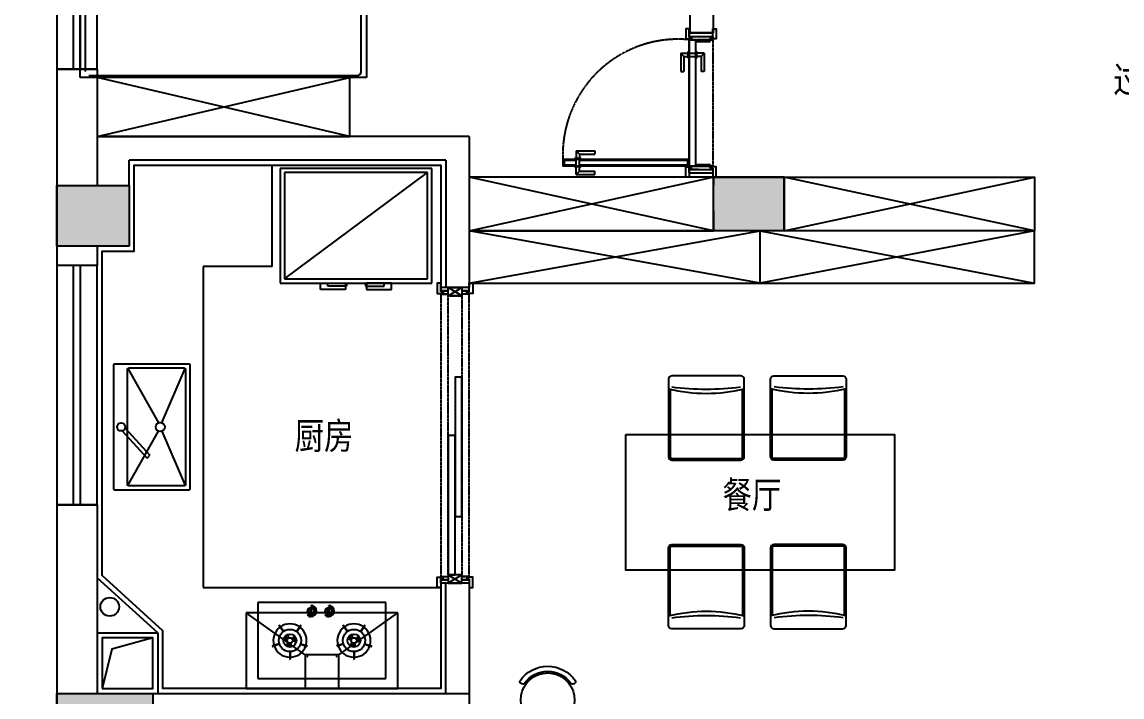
# Model space of a CAD drawing. Header units: millimetres. Extents: x 148889 to 229003, y -70503 to 111106.
# Drawn here: x 202655 to 209186, y -46589 to -42584 of the extents above; entities that cross this region are included whole.
import ezdxf
from ezdxf.lldxf.tags import DXFTag

# ---------------------------------------------------------------- set-up
doc = ezdxf.new("R2010")
doc.units = ezdxf.units.MM
doc.header["$PDMODE"] = 3
doc.linetypes.add('DASHED2', pattern=[0.375, 0.25, -0.125])
doc.linetypes.add('HIDDEN', pattern=[0.375, 0.25, -0.125])
for name, color, linetype in [('C-门套', 16, 'Continuous'), ('P-原墙线', 7, 'Continuous'), ('P-固定家具1(到顶)', 3, 'Continuous'), ('P-固定家具2(不到顶)', 2, 'Continuous'), ('P-外部尺寸', 44, 'Continuous'), ('P-完成面', 1, 'Continuous'), ('P-文字', 3, 'Continuous'), ('P-新墙线', 4, 'Continuous'), ('P-活动家具', 3, 'Continuous'), ('P-窗', 3, 'Continuous'), ('P-门', 1, 'Continuous'), ('P-门套', 1, 'Continuous')]:
    doc.layers.add(name, color=color, linetype=linetype)
doc.styles.add('Arial', font='arial.ttf')
doc.styles.add('H1', font='SimSun.ttf')
tags = doc.linetypes.add('ACAD_ISO03W100', pattern=[30, 12, -18]).pattern_tags.tags
tags[6:7] = [DXFTag(74, 4), DXFTag(75, 0), DXFTag(340, '0'), DXFTag(46, 1.0), DXFTag(50, 0.0), DXFTag(44, 0.0), DXFTag(45, 0.0)]
tags[4:5] = [DXFTag(74, 4), DXFTag(75, 0), DXFTag(340, '0'), DXFTag(46, 1.0), DXFTag(50, 0.0), DXFTag(44, 0.0), DXFTag(45, 0.0)]
doc.dimstyles.new('1比80', dxfattribs={"dimscale": 80, "dimtxt": 2, "dimasz": 1.25, "dimexe": 1, "dimexo": 1, "dimgap": 0.25, "dimtad": 1, "dimdec": 0, "dimrnd": 0.005, "dimzin": 0, "dimdsep": 46, "dimtxsty": 'Arial', "dimblk": 'ARCHTICK', "dimcen": 0.125, "dimdle": 1, "dimclrd": 44, "dimclre": 44, "dimclrt": 50, "dimadec": 0, "dimazin": 0, "dimtfac": 1, "dimtdec": 0, "dimtix": 1, "dimtmove": 2, "dimatfit": 3, "dimldrblk": 'DOT', "dimfxl": 5, "dimfxlon": 1, "dimtvp": 1, "dimtolj": 1, "dimtzin": 0, "dimarcsym": 0})

# ---------------------------------------------------------------- blocks, each defined once
blk = doc.blocks.new('_ArchTick')
at = {"color": 0, "linetype": 'ByBlock', "const_width": 0.15}
blk.add_lwpolyline([(-0.5, -0.5), (0.5, 0.5)], dxfattribs=at)
blk = doc.blocks.new('*D338')
at = {"layer": 'Defpoints', "color": 0}
for p in [(204309.6, -43354.4), (201424.8, -43824.4), (205310.9, -43824.4)]:
    blk.add_point(p, dxfattribs=at)
at = {"layer": 'P-外部尺寸', "color": 44, "lineweight": -2}
for p, q in [((201424.8, -43274.4), (201424.8, -43904.4)), ((201824.8, -43354.4), (201344.8, -43354.4)), ((201824.8, -43824.4), (201344.8, -43824.4))]:
    blk.add_line(p, q, dxfattribs=at)
at = {"layer": 'P-外部尺寸', "color": 44, "lineweight": -2, "xscale": 100, "yscale": 100, "zscale": 100}
for p, rotation in [((201424.8, -43354.4), 90), ((201424.8, -43824.4), 270)]:
    blk.add_blockref('_ArchTick', p, dxfattribs=dict(at, rotation=rotation))
at = {"layer": 'P-外部尺寸', "color": 50, "insert": (201323.2, -43589.4), "char_height": 160, "attachment_point": 5, "rotation": 90, "style": 'Arial'}
blk.add_mtext('\\A1;470', dxfattribs=at)
blk = doc.blocks.new('_Dot')
at = {"color": 0, "linetype": 'ByBlock', "lineweight": -2}
blk.add_line((-0.5, 0), (-1, 0), dxfattribs=at)
at = {"color": 0, "linetype": 'ByBlock', "const_width": 0.5}
blk.add_lwpolyline([(-0.25, 0, 1), (0.25, 0, 1)], format="xyb", close=True, dxfattribs=at)
blk = doc.blocks.new('*D364')
at = {"layer": 'Defpoints', "color": 0}
for p in [(203644.7, -40814.4), (201424.8, -43354.4), (204309.6, -43354.4)]:
    blk.add_point(p, dxfattribs=at)
at = {"layer": 'P-外部尺寸', "color": 44, "lineweight": -2}
for p, q in [((201424.8, -40734.4), (201424.8, -43434.4)), ((201824.8, -40814.4), (201344.8, -40814.4)), ((201824.8, -43354.4), (201344.8, -43354.4))]:
    blk.add_line(p, q, dxfattribs=at)
at = {"layer": 'P-外部尺寸', "color": 44, "lineweight": -2, "xscale": 100, "yscale": 100, "zscale": 100}
for p, rotation in [((201424.8, -40814.4), 90), ((201424.8, -43354.4), 270)]:
    blk.add_blockref('_ArchTick', p, dxfattribs=dict(at, rotation=rotation))
at = {"layer": 'P-外部尺寸', "color": 50, "insert": (201323.2, -42084.4), "char_height": 160, "attachment_point": 5, "rotation": 90, "style": 'Arial'}
blk.add_mtext('\\A1;2540', dxfattribs=at)
blk = doc.blocks.new('*D365')
at = {"layer": 'Defpoints', "color": 0}
for p in [(204129.7, -46569.4), (201424.8, -46689.4), (204129.7, -46689.4)]:
    blk.add_point(p, dxfattribs=at)
at = {"layer": 'P-外部尺寸', "color": 44, "lineweight": -2}
for p, q in [((201424.8, -46569.4), (201424.8, -46469.4)), ((201824.8, -46569.4), (201344.8, -46569.4)), ((201424.8, -46569.4), (201424.8, -46689.4)), ((201824.8, -46689.4), (201344.8, -46689.4)), ((201424.8, -46689.4), (201424.8, -46789.4))]:
    blk.add_line(p, q, dxfattribs=at)
at = {"layer": 'P-外部尺寸', "color": 44, "lineweight": -2, "xscale": 100, "yscale": 100, "zscale": 100}
for p, rotation in [((201424.8, -46569.4), 270), ((201424.8, -46689.4), 90)]:
    blk.add_blockref('_ArchTick', p, dxfattribs=dict(at, rotation=rotation))
at = {"layer": 'P-外部尺寸', "color": 50, "insert": (201323.2, -46629.4), "char_height": 160, "attachment_point": 5, "rotation": 90, "style": 'Arial'}
blk.add_mtext('\\A1;120', dxfattribs=at)
blk = doc.blocks.new('A$C32C90617')
at = {"layer": 'P-活动家具'}
for p, q in [((900, 680), (0, 680)), ((0, 680), (0, 0)), ((238.6, 717.9), (238.6, 680)), ((387.4, 717.9), (238.6, 717.9)), ((238.6, 680), (387.4, 680)), ((387.4, 680), (387.4, 717.9)), ((512.6, 717.9), (661.4, 717.9)), ((512.6, 680), (512.6, 717.9)), ((661.4, 680), (512.6, 680)), ((661.4, 717.9), (661.4, 680)), ((900, 0), (900, 680)), ((0, 0), (900, 0))]:
    blk.add_line(p, q, dxfattribs=at)
at = {"layer": 'P-活动家具', "color": 252}
for p, q in [((875, 655), (25, 655)), ((875, 655), (25, 25)), ((25, 655), (25, 25)), ((283, 698.9), (283, 680)), ((393.8, 698.9), (283, 698.9)), ((393.8, 680), (393.8, 698.9)), ((506.2, 698.9), (617, 698.9)), ((506.2, 680), (506.2, 698.9)), ((617, 698.9), (617, 680)), ((875, 25), (875, 655)), ((25, 25), (875, 25))]:
    blk.add_line(p, q, dxfattribs=at)
blk = doc.blocks.new('A$C4DF24944')
at = {"layer": 'P-活动家具'}
for p, q in [((900, 510), (0, 510)), ((0, 510), (0, 60)), ((350, 510), (350, 310)), ((550, 310), (550, 510)), ((900, 60), (900, 510)), ((830, 450), (70, 450)), ((70, 450), (70, 0)), ((830, 0), (830, 450)), ((350, 310), (0, 60)), ((350, 310), (550, 310)), ((550, 310), (900, 60)), ((0, 60), (900, 60)), ((70, 0), (830, 0)), ((350, 0), (550, 0))]:
    blk.add_line(p, q, dxfattribs=at)
at = {"layer": 'P-活动家具', "color": 252}
for p, q in [((258.3, 292.6), (258.3, 333.3)), ((261.6, 292.6), (261.6, 333.3)), ((638.3, 292.6), (638.3, 333.3)), ((641.6, 292.6), (641.6, 333.3)), ((195.1, 244.3), (156.5, 256.9)), ((196.2, 247.5), (157.5, 260)), ((323.8, 247.5), (362.5, 260)), ((324.8, 244.3), (363.5, 256.9)), ((575.1, 244.3), (536.5, 256.9)), ((576.2, 247.5), (537.5, 260)), ((703.8, 247.5), (742.5, 260)), ((704.8, 244.3), (743.5, 256.9)), ((218.9, 171.2), (195, 138.4)), ((221.6, 169.3), (197.7, 136.4)), ((298.4, 169.3), (322.3, 136.4)), ((301.1, 171.2), (325, 138.4)), ((598.9, 171.2), (575, 138.4)), ((601.6, 169.3), (577.7, 136.4)), ((678.4, 169.3), (702.3, 136.4)), ((681.1, 171.2), (705, 138.4)), ((407, 67.2), (407, 32.7)), ((408.5, 80), (408.5, 83)), ((411.5, 80), (411.5, 83)), ((413, 67.2), (413, 32.7)), ((431.2, 71.2), (433.3, 73.3)), ((512, 67.2), (512, 32.7)), ((513.5, 80), (513.5, 83)), ((516.5, 80), (516.5, 83)), ((518, 67.2), (518, 32.7)), ((536.2, 71.2), (538.3, 73.3)), ((380, 51.5), (377, 51.5)), ((380, 48.5), (377, 48.5)), ((410, 20), (410, 17)), ((485, 51.5), (482, 51.5)), ((485, 48.5), (482, 48.5)), ((515, 20), (515, 17))]:
    blk.add_line(p, q, dxfattribs=at)
for centre, radius in [((260, 225), 66), ((260, 225), 38.5), ((640, 225), 66), ((640, 225), 38.5), ((260, 225), 16.5), ((640, 225), 16.5), ((410, 50), 20), ((515, 50), 20)]:
    blk.add_circle(centre, radius, dxfattribs=at)
for centre, radius, start, end in [((260, 333.3), 1.65, 359.99932, 179.99932), ((640, 333.3), 1.65, 359.99932, 179.99932), ((260, 225), 99, 90.9543, 161.04435), ((260, 292.6), 1.65, 179.99932, 359.99932), ((260, 225), 99, 18.9543, 89.04435), ((363, 318.5), 1.65, 287.99932, 107.99932), ((537, 318.5), 1.65, 71.99932, 251.99932), ((640, 225), 99, 90.9543, 161.04435), ((640, 292.6), 1.65, 179.99932, 359.99932), ((640, 225), 99, 18.9543, 89.04435), ((157, 258.5), 1.65, 71.99932, 251.99932), ((260, 225), 99, 162.9543, 233.04435), ((195.7, 245.9), 1.65, 251.99932, 71.99932), ((232.5, 225), 5.5, 359.99932, 179.99932), ((260, 225), 33, 179.99932, 213.52516), ((237.1, 209.8), 5.5, 213.52516, 33.52516), ((260, 225), 22, 179.99932, 213.52516), ((258.3, 252.4), 5.5, 93.52516, 273.52516), ((260, 225), 33, 59.99932, 93.52516), ((260, 225), 22, 59.99932, 93.52516), ((273.7, 201.2), 5.5, 119.99932, 299.99932), ((273.7, 248.8), 5.5, 239.99932, 59.99932), ((260, 225), 22, 299.99932, 333.52516), ((260, 225), 33, 299.99932, 333.52516), ((284.6, 212.7), 5.5, 333.52516, 153.52516), ((260, 225), 99, 306.9543, 17.04435), ((324.3, 245.9), 1.65, 107.99932, 287.99932), ((640, 225), 99, 162.95565, 233.0457), ((575.7, 245.9), 1.65, 251.99932, 71.99932), ((612.5, 225), 5.5, 359.99932, 179.99932), ((640, 225), 33, 179.99932, 213.52516), ((617.1, 209.8), 5.5, 213.52516, 33.52516), ((640, 225), 22, 179.99932, 213.52516), ((638.3, 252.4), 5.5, 93.52516, 273.52516), ((640, 225), 33, 59.99932, 93.52516), ((640, 225), 22, 59.99932, 93.52516), ((653.7, 201.2), 5.5, 119.99932, 299.99932), ((653.7, 248.8), 5.5, 239.99932, 59.99932), ((640, 225), 22, 299.99932, 333.52516), ((640, 225), 33, 299.99932, 333.52516), ((664.6, 212.7), 5.5, 333.52516, 153.52516), ((640, 225), 99, 306.9543, 17.04435), ((704.3, 245.9), 1.65, 107.99932, 287.99932), ((743, 258.5), 1.65, 287.99932, 107.99932), ((196.3, 137.4), 1.65, 143.99932, 323.99932), ((260, 225), 99, 234.9543, 305.04435), ((220.2, 170.3), 1.65, 323.99932, 143.99932), ((299.8, 170.3), 1.65, 35.99932, 215.99932), ((323.6, 137.4), 1.65, 215.99932, 35.99932), ((576.3, 137.4), 1.65, 143.99932, 323.99932), ((640, 225), 99, 234.9543, 305.04435), ((600.2, 170.3), 1.65, 323.99932, 143.99932), ((679.8, 170.3), 1.65, 35.99932, 215.99932), ((703.6, 137.4), 1.65, 215.99932, 35.99932), ((410, 50), 33, 92.60458, 177.39407), ((410, 50), 30, 92.86531, 177.13334), ((410, 50), 18, 99.59339, 260.40526), ((410, 67), 3.01, 355.12371, 184.87494), ((410, 50), 33, 44.99932, 87.39407), ((410, 50), 30, 44.99932, 87.13334), ((410, 50), 18, 279.59339, 80.40526), ((515, 50), 33, 92.60458, 177.39407), ((515, 50), 30, 92.86531, 177.13334), ((515, 50), 18, 99.59339, 260.40526), ((515, 67), 3.01, 355.12371, 184.87494), ((515, 50), 33, 44.99932, 87.39407), ((515, 50), 30, 44.99932, 87.13334), ((515, 50), 18, 279.59339, 80.40526), ((410, 50), 33, 182.60458, 269.99932), ((410, 50), 30, 182.86531, 269.99932), ((410, 33), 3.01, 175.12371, 4.87494), ((515, 50), 33, 182.60458, 269.99932), ((515, 50), 30, 182.86531, 269.99932), ((515, 33), 3.01, 175.12371, 4.87494)]:
    blk.add_arc(centre, radius, start, end, dxfattribs=at)
blk = doc.blocks.new('A$C5B623725')
at = {"layer": 'P-固定家具2(不到顶)', "color": 3}
blk.add_lwpolyline([(5, 450), (745, 450, -0.414214), (750, 445), (750, 5, -0.414214), (745, 0), (5, 0, -0.414214), (0, 5), (0, 445, -0.414214)], format="xyb", close=True, dxfattribs=at)
at = {"layer": 'P-活动家具', "color": 252}
for p, q in [((351.7, 400.6), (190, 253.1)), ((27.9, 367.1), (350.2, 185.9)), ((368, 384.2), (206.6, 237.1)), ((722.1, 367.1), (399.8, 185.9)), ((190, 253.1), (206.6, 237.1)), ((350.2, 164.9), (27.9, 27.9)), ((399.8, 164.9), (722.1, 27.9))]:
    blk.add_line(p, q, dxfattribs=at)
blk.add_lwpolyline([(35, 370), (715, 370, -0.414214), (725, 360), (725, 35, -0.414214), (715, 25), (35, 25, -0.414214), (25, 35), (25, 360, -0.414214)], format="xyb", close=True, dxfattribs=at)
for centre, radius in [((375, 407.4), 24.2), ((375, 175.4), 26.9)]:
    blk.add_circle(centre, radius, dxfattribs=at)
blk = doc.blocks.new('A$C404574AA')
at = {"layer": 'P-门'}
for p, q in [((650.6, 803, 233.2), (650.6, 784, 233.2)), ((760.1, 803, 233.2), (650.6, 803, 233.2)), ((741.1, 784, 233.2), (650.6, 784, 233.2)), ((741.1, 784, 233.2), (760.1, 803, 233.2)), ((741.1, 784, 233.2), (741.1, 758, 233.2)), ((760.1, 803, 233.2), (760.1, 758, 233.2)), ((90, 753, 233.2), (840, 753, 233.2)), ((90, 713, 233.2), (90, 753, 233.2)), ((730.6, 758, 233.2), (730.6, 753, 233.2)), ((730.6, 758, 233.2), (770.6, 758, 233.2)), ((740.8, 753, 233.2), (740.8, 713, 233.2)), ((760.3, 753, 233.2), (760.3, 713, 233.2)), ((770.6, 758, 233.2), (770.6, 753, 233.2)), ((840, 713, 233.2), (840, 753, 233.2)), ((90, 713, 233.2), (840, 713, 233.2)), ((741.1, 682, 233.2), (650.6, 682, 233.2)), ((650.6, 663, 233.2), (650.6, 682, 233.2)), ((760.1, 663, 233.2), (650.6, 663, 233.2)), ((730.6, 708, 233.2), (730.6, 713, 233.2)), ((730.6, 708, 233.2), (770.6, 708, 233.2)), ((741.1, 682, 233.2), (741.1, 708, 233.2)), ((741.1, 682, 233.2), (760.1, 663, 233.2)), ((760.1, 663, 233.2), (760.1, 708, 233.2)), ((770.6, 708, 233.2), (770.6, 713, 233.2))]:
    blk.add_line(p, q, dxfattribs=at)
at = {"layer": 'P-门', "color": 252, "linetype": 'ACAD_ISO03W100', "ltscale": 0.001}
for p, q in [((50, 753, 233.2), (50, 3, 233.2)), ((50, 753, 233.2), (90, 753, 233.2)), ((90, 753, 233.2), (90, 3, 233.2)), ((90, 3, 233.2), (90, 743, 233.2)), ((0, 82.9, 233.2), (0, 192.4, 233.2)), ((0, 192.4, 233.2), (19, 192.4, 233.2)), ((19, 101.9, 233.2), (19, 192.4, 233.2)), ((140, 192.4, 233.2), (121, 192.4, 233.2)), ((121, 101.9, 233.2), (121, 192.4, 233.2)), ((140, 82.9, 233.2), (140, 192.4, 233.2)), ((19, 101.9, 233.2), (0, 82.9, 233.2)), ((0, 82.9, 233.2), (45, 82.9, 233.2)), ((19, 101.9, 233.2), (45, 101.9, 233.2)), ((45, 112.4, 233.2), (45, 72.4, 233.2)), ((45, 112.4, 233.2), (50, 112.4, 233.2)), ((45, 72.4, 233.2), (50, 72.4, 233.2)), ((90, 102.2, 233.2), (50, 102.2, 233.2)), ((90, 82.7, 233.2), (50, 82.7, 233.2)), ((95, 112.4, 233.2), (90, 112.4, 233.2)), ((95, 72.4, 233.2), (90, 72.4, 233.2)), ((95, 112.4, 233.2), (95, 72.4, 233.2)), ((121, 101.9, 233.2), (95, 101.9, 233.2)), ((140, 82.9, 233.2), (95, 82.9, 233.2)), ((121, 101.9, 233.2), (140, 82.9, 233.2)), ((50, 3, 233.2), (90, 3, 233.2))]:
    blk.add_line(p, q, dxfattribs=at)
at = {"layer": 'P-门', "color": 252}
for p, q in [((100, 713, 233.2), (100, 753, 233.2)), ((100, 747, 233.2), (740.8, 747, 233.2)), ((100, 719, 233.2), (740.8, 719, 233.2)), ((760.3, 747, 233.2), (832, 747, 233.2)), ((760.3, 719, 233.2), (832, 719, 233.2)), ((832, 713, 233.2), (832, 753, 233.2))]:
    blk.add_line(p, q, dxfattribs=at)
at = {"layer": 'P-门', "color": 252, "linetype": 'DASHED2'}
blk.add_arc((154.7, 685.8, 233.2), 685.8, 264.58541, 2.27588, dxfattribs=at)
blk = doc.blocks.new('A$C6D1B240A')
at = {"layer": 'P-活动家具'}
for p, q in [((450, 0), (450, 2100)), ((450, 2100), (2150, 2100)), ((2150, 2100), (2150, 0)), ((2150, 56), (450, 56)), ((2150, 0), (450, 0))]:
    blk.add_line(p, q, dxfattribs=at)
at = {"layer": 'P-活动家具', "color": 252}
for p, q in [((481.6, 2064.3), (481.6, 1015.5)), ((2099.1, 2086.5), (503.8, 2086.5)), ((2121.3, 562.8), (2121.3, 2064.3)), ((1146.1, 540.6), (481.6, 1015.5)), ((2099.1, 843.5), (1077.5, 843.5)), ((450, 56), (450, 531.1)), ((1146.1, 540.6), (2099.1, 540.6)), ((2150, 56), (2150, 531.1)), ((1284.9, 484.8), (1261.9, 393)), ((1293.2, 518.1), (1284.9, 484.8)), ((2086.7, 484.8), (2063.8, 393)), ((2095.1, 518.1), (2086.7, 484.8))]:
    blk.add_line(p, q, dxfattribs=at)
for points in [[(1089.2, 1010.8, -0.007297), (948.1, 991, -0.004988), (740.6, 971, -0.006616), (668.3, 955, 0.023828), (648.1, 951.3, 0.052541), (616.3, 951.8, 0.032755), (580.1, 987.4, 0.013133), (542.9, 996.9, 0.007859), (481.6, 1015.5)], [(580.1, 503.6, -0.016108), (623.4, 474.4, -0.024599), (653.2, 457.7, -0.009477), (707.6, 431.8, -0.015937), (740.8, 418.1, -0.072521), (758.9, 414.1, -0.009571), (899.2, 413.9)], [(1060.7, 501.9, -0.009729), (1030.3, 491.8, -0.009729), (1000.4, 480.6, -0.007971), (976.3, 470.6, -0.002711), (1052.5, 459.8)], [(1382, 503.6, -0.016108), (1425.3, 474.4, -0.024599), (1455, 457.7, -0.009477), (1509.5, 431.8, -0.015937), (1542.7, 418.1, -0.072521), (1560.8, 414.1, -0.033339), (1601.1, 413.9)], [(1762.5, 501.9, -0.009729), (1732.2, 491.8, -0.009729), (1702.3, 480.6, -0.007971), (1678.2, 470.6, -0.002711), (1754.3, 459.8)], [(1278.8, 138.6, 0.077379), (1240.1, 166.8, 0.077379), (1211.8, 205.4, 0.047525), (1200.8, 232.7, 0.047525), (1195.1, 261.7)], [(2080.7, 138.6, 0.077379), (2042, 166.8, 0.077379), (2013.7, 205.4, 0.047525), (2002.7, 232.7, 0.047525), (1997, 261.7)], [(675.4, 109.5, -0.027842), (701.8, 121.3, -0.048685), (715.8, 130.3, -0.023666), (746.8, 157.4, -0.031223), (767.9, 180.4, -0.004518), (873.6, 188.9, -0.023191), (882.5, 207.5)], [(1280.4, 156.5, 0.05369), (1264.7, 170.9, 0.070312), (1255.6, 184.5, 0.015448), (1251.5, 194, 0.013244), (1247.3, 205.4, 0.082127), (1244, 225.5, 0.064164), (1247.3, 251.3)], [(1477.3, 109.5, -0.027842), (1503.7, 121.3, -0.048685), (1517.6, 130.3, -0.023666), (1548.7, 157.4, -0.031223), (1569.8, 180.4, -0.046801), (1575.5, 188.9, -0.023191), (1584.4, 207.5)], [(2082.3, 156.5, 0.05369), (2066.5, 170.9, 0.070312), (2057.5, 184.5, 0.015448), (2053.4, 194, 0.013244), (2049.2, 205.4, 0.082127), (2045.9, 225.5, 0.064164), (2049.2, 251.3)], [(584.3, 103.2, -0.088153), (622.7, 107.1, -0.088153), (657.3, 124.1, -0.077547), (681.4, 148.1, -0.077547), (697, 178.3)], [(1386.2, 103.2, -0.088153), (1424.5, 107.1, -0.088153), (1459.2, 124.1, -0.077547), (1483.3, 148.1, -0.077547), (1498.9, 178.3)]]:
    blk.add_lwpolyline(points, format="xyb", dxfattribs=at)
for centre, radius, start, end in [((503.8, 2064.3), 22.2, 90, 180), ((3574.7, 740.7), 2500.1, 173.79846, 181.78212), ((2096.7, 821.4), 22.2, 360, 90), ((1467, 806.5), 416.7, 200.14884, 219.64454), ((2099.1, 562.8), 22.2, 270, 360), ((504.7, 514.4), 21.5, 343.30223, 9.99836), ((881.5, 530.1), 356.9, 183.50486, 189.99836), ((526.1, 519.6), 1.47, 262.8796, 343.30223), ((554.6, 612.5), 97.2, 253.77885, 262.8796), ((15659.1, 1275.5), 15150.6, 183.05496, 183.50486), ((581.7, 591.8), 85.3, 242.71588, 253.77885), ((546.6, 460.9), 50.3, 62.71588, 77.13096), ((559.6, 343.9), 162.1, 77.13096, 86.42603), ((589.2, -791.5), 1293.3, 86.42603, 89.71345), ((854.7, -18240.5), 18740.8, 89.83315, 90.56502), ((1016.7, -989.4), 1493.5, 91.53552, 94.12818), ((900.8, -953.5), 1465.1, 85.23375, 87.16236), ((1024.5, 760.2), 255.6, 258.44144, 272.74906), ((1082.2, -761), 1268.9, 92.69346, 94.76579), ((1097, -1267.5), 1773.4, 86.51017, 91.94522), ((1244.7, 375.7), 133, 96.43405, 107.38641), ((1187.7, 759.6), 255.2, 279.4841, 287.38641), ((1242.6, 816.1), 300.8, 274.08294, 279.4841), ((1293.1, 519.2), 1.02, 165.95506, 274.08294), ((1306.6, 514.4), 21.5, 343.30223, 9.99836), ((1683.4, 530.1), 356.9, 183.50486, 189.99836), ((1327.9, 519.6), 1.47, 262.8796, 343.30223), ((1356.5, 612.5), 97.2, 253.77885, 262.8796), ((16461, 1275.5), 15150.6, 183.05496, 183.50486), ((1383.5, 591.8), 85.3, 242.71588, 253.77885), ((1348.5, 460.9), 50.3, 62.71588, 77.13096), ((1361.5, 343.9), 162.1, 77.13096, 86.42603), ((1391.1, -791.5), 1293.3, 86.42603, 89.71345), ((1579.3, -5853.6), 6353.9, 89.71345, 90.97038), ((1718.6, -989.4), 1493.5, 91.53552, 94.12818), ((1602.7, -953.5), 1465.1, 85.23375, 87.16236), ((1726.4, 760.2), 255.6, 258.44144, 272.74906), ((1784, -761), 1268.9, 92.69346, 94.76579), ((1834.7, -4002.1), 4508, 87.81131, 91.22007), ((2046.6, 375.7), 133, 96.43405, 107.38641), ((1989.6, 759.6), 255.2, 279.4841, 287.38641), ((2044.5, 816.1), 300.8, 274.08294, 279.4841), ((2095, 519.2), 1.02, 165.95506, 274.08294), ((1186.8, 389.5), 75.2, 345.9548, 2.66488), ((1988.6, 389.5), 75.2, 345.9548, 2.66488), ((2053.2, 392.6), 1516.9, 181.63309, 183.05496), ((534.9, 269.3), 732, 2.66488, 8.00505), ((2855, 392.6), 1516.9, 181.63309, 183.05496), ((1336.8, 269.3), 732, 2.66488, 8.00505), ((1291.2, 267.4), 754.1, 176.63125, 181.63309), ((921.7, 228.9), 352.4, 8.00505, 12.19838), ((2236.7, 442.9), 980, 189.68436, 192.19838), ((2093.1, 267.4), 754.1, 176.63125, 181.63309), ((1723.6, 228.9), 352.4, 8.00505, 12.19838), ((3038.6, 442.9), 980, 189.68436, 192.19838), ((1542.8, 110.3), 1014.5, 172.3191, 176.63125), ((1505.4, 235.8), 226.6, 180, 189.68436), ((1825.2, 138.3), 546.5, 173.76763, 180), ((2344.7, 110.3), 1014.5, 172.3191, 176.63125), ((2307.3, 235.8), 226.6, 180, 189.68436), ((2627.1, 138.3), 546.5, 173.76763, 180), ((256.5, 191.8), 273.4, 347.89054, 351.86652), ((489.9, 121.2), 36.4, 351.86652, 21.42098), ((745.5, 123.7), 220.4, 167.89054, 172.3191), ((1312.6, 155.7), 38, 206.58052, 265.59979), ((1058.4, 191.8), 273.4, 347.89054, 351.86652), ((1291.8, 121.2), 36.4, 351.86652, 21.42098), ((1547.4, 123.7), 220.4, 167.89054, 172.3191), ((2114.4, 155.7), 38, 206.58052, 265.59979), ((518.1, 99.5), 2.58, 258.10694, 19.56397), ((516.1, 93.4), 3.8, 19.56397, 68.2117), ((517.6, 66.9), 27.9, 68.2117, 85.69746), ((524.9, 98.6), 4.75, 78.10694, 158.0096), ((542, 109.5), 17.3, 158.0096, 201.42098), ((544.3, 65.2), 32.1, 85.69746, 120.65125), ((541.2, 156.8), 59.9, 275.25919, 300.65125), ((541.4, 1016.8), 912, 271.90789, 275.25919), ((641.7, 1768.8), 1660.3, 269.42426, 271.90789), ((778.2, 1076.3), 970.2, 265.19815, 269.42426), ((817.3, -3669.1), 3775.5, 88.59826, 90.74124), ((939.6, -61.3), 169.3, 92.53858, 100.18988), ((869.7, 692.6), 588.1, 276.08669, 280.18988), ((973.7, 638.9), 525.1, 270.00391, 279.07304), ((1058.8, 116.9), 4.11, 123.62062, 229.83043), ((1352.9, 4487.9), 4384.2, 266.1196, 268.15023), ((1161.7, -229), 338.6, 74.25602, 81.5628), ((1253.6, -82.1), 179, 81.5628, 90), ((1299.5, -3.5), 100.4, 90, 101.27238), ((1312.5, 103.5), 14.6, 101.27238, 206.58052), ((1319.9, 99.5), 2.58, 258.10694, 19.56397), ((1318, 93.4), 3.8, 19.56397, 68.2117), ((1319.5, 66.9), 27.9, 68.2117, 85.69746), ((1326.8, 98.6), 4.75, 78.10694, 158.0096), ((1343.9, 109.5), 17.3, 158.0096, 201.42098), ((1346.2, 65.2), 32.1, 85.69746, 120.65125), ((1343.1, 156.8), 59.9, 275.25919, 300.65125), ((1343.3, 1016.8), 912, 271.90789, 275.25919), ((1443.6, 1768.8), 1660.3, 269.42426, 271.90789), ((1580.1, 1076.3), 970.2, 265.19815, 269.42426), ((1584.6, -215.5), 321.9, 85.19815, 92.53858), ((1641.5, -61.3), 169.3, 92.53858, 100.18988), ((1571.6, 692.6), 588.1, 276.08669, 280.18988), ((1675.6, 638.9), 525.1, 270.00391, 279.07304), ((1760.7, 116.9), 4.11, 123.62062, 229.83043), ((2245.7, 11939.8), 11836.1, 267.63884, 268.8747), ((1963.6, -229), 338.6, 74.25602, 81.5628), ((2055.4, -82.1), 179, 81.5628, 90), ((2101.3, -3.5), 100.4, 90, 101.27238), ((2114.4, 103.5), 14.6, 101.27238, 206.58052)]:
    blk.add_arc(centre, radius, start, end, dxfattribs=at)
blk = doc.blocks.new('A$C0BB32EA6')
at = {"color": 250}
blk.add_arc((223.5, 2013), 1591.3, 262.61273, 277.38727, dxfattribs=at)
at = {"layer": 'P-活动家具'}
for p, q in [((0, 480), (0, 118.4)), ((430, 500), (20, 500)), ((450, 118.4), (450, 480)), ((0, 118.4), (0, 20)), ((450, 20), (450, 118.4)), ((20, 0), (430, 0))]:
    blk.add_line(p, q, dxfattribs=at)
at = {"layer": 'P-活动家具', "color": 250}
for p, q in [((10, 421.9), (10, 20)), ((440, 20), (440, 421.9)), ((20, 10), (430, 10))]:
    blk.add_line(p, q, dxfattribs=at)
at = {"layer": 'P-活动家具'}
for centre, radius, start, end in [((20, 480), 20, 90, 180), ((430, 480), 20, 0, 90), ((225, 1333.7), 937.3, 256.11001, 283.88999), ((20, 20), 20, 180, 270), ((430, 20), 20, 270, 0)]:
    blk.add_arc(centre, radius, start, end, dxfattribs=at)
at = {"layer": 'P-活动家具', "color": 250}
for centre, start, end in [((20, 20), 180, 270), ((430, 20), 270, 0)]:
    blk.add_arc(centre, 10, start, end, dxfattribs=at)
blk = doc.blocks.new('A$C323B2213')
at = {"layer": 'P-活动家具'}
blk.add_lwpolyline([(0, 1149.9), (0, 349.9), (1600, 349.9), (1600, 1149.9)], close=True, dxfattribs=at)
blk.add_blockref('A$C0BB32EA6', (256.2, 999.9), dxfattribs=at)
at = {"layer": 'P-活动家具', "xscale": -1}
blk.add_blockref('A$C0BB32EA6', (1311.6, 999.9), dxfattribs=at)
at = {"layer": 'P-活动家具', "xscale": -1, "rotation": 180}
blk.add_blockref('A$C0BB32EA6', (256.2, 500), dxfattribs=at)
at = {"layer": 'P-活动家具', "rotation": 180}
blk.add_blockref('A$C0BB32EA6', (1311.6, 500), dxfattribs=at)
blk = doc.blocks.new('A$C27DF459B')
at = {"layer": 'P-完成面'}
for p, q in [((0, 50), (80, 0)), ((80, 50), (0, 0))]:
    blk.add_line(p, q, dxfattribs=at)
blk.add_lwpolyline([(0, 50), (0, 0), (80, 0), (80, 50)], close=True, dxfattribs=at)
blk = doc.blocks.new('A$C4F4176FE')
at = {"layer": 'P-活动家具'}
for p, q in [((13.2, 105.2), (4.7, 99.9)), ((318.7, 105.2), (327.2, 99.9))]:
    blk.add_line(p, q, dxfattribs=at)
for centre, radius, start, end in [((166, 199.9), 160, 148.98129, 31.01871), ((10, 91.4), 10, 121.80105, 214.81801), ((166, 199.9), 200, 214.81801, 325.18199), ((18.5, 96.7), 10, 34.98579, 121.80105), ((166, 199.9), 170, 214.98579, 325.01421), ((313.4, 96.7), 10, 58.19895, 145.01421), ((322, 91.4), 10, 325.18199, 58.19895)]:
    blk.add_arc(centre, radius, start, end, dxfattribs=at)

msp = doc.modelspace()

# ---------------------------------------------------------------- hatches: boundary and pattern name
at = {"layer": 'P-原墙线'}
h = msp.add_hatch(color=8, dxfattribs=at)
h.dxf.hatch_style = 1
h.paths.add_polyline_path([(214675.9, -39594.4), (214675.9, -39904.4), (215085.9, -39904.4), (215085.9, -39594.4)])
h.paths.add_polyline_path([(214975.9, -43064.4), (214675.9, -43064.4), (214675.9, -43564.4), (214975.9, -43564.4)])
h.paths.add_polyline_path([(215075.9, -46939.4), (214675.9, -46939.4), (214675.9, -47289.4), (215075.9, -47289.4)])
h.paths.add_polyline_path([(216245.9, -47289.4), (216895.9, -47289.4), (216895.9, -46939.4), (216245.9, -46939.4)])
h.paths.add_polyline_path([(210055.9, -49019.4), (210055.9, -49439.4), (210430.9, -49439.4), (210430.9, -49019.4)])
h.paths.add_polyline_path([(212500.9, -50589.4), (212775.9, -50589.4), (212775.9, -50259.4), (212500.9, -50259.4)])
h.paths.add_polyline_path([(216245.9, -50349.4), (216245.9, -50589.4), (216895.9, -50589.4), (216895.9, -50349.4)])
h.paths.add_polyline_path([(204880.9, -48899.4), (204400.9, -48899.4), (204400.9, -49289.4), (204880.9, -49289.4)])
h.paths.add_polyline_path([(203430.9, -46819.4), (203430.9, -46569.4), (202860.9, -46569.4), (202860.9, -46819.4)])
h.paths.add_polyline_path([(202860.9, -43554.4), (202860.9, -43914.4), (203290.9, -43914.4), (203290.9, -43554.4)])
h.paths.add_polyline_path([(207180.9, -43824.4), (207180.9, -43504.4), (206760.9, -43504.4), (206760.9, -43824.4)])
h.paths.add_polyline_path([(209965.9, -43824.4), (210290.9, -43824.4), (210290.9, -43194.4), (209965.9, -43194.4)])
h.paths.add_polyline_path([(209185.9, -39594.4), (208945.9, -39594.4), (208945.9, -39954.4), (209185.9, -39954.4)])
h.paths.add_polyline_path([(207190.9, -40814.4), (207190.9, -40574.4), (206770.9, -40574.4), (206770.9, -40814.4)])
h.paths.add_polyline_path([(204890.9, -40574.4), (204460.9, -40574.4), (204460.9, -40814.4), (204890.9, -40814.4)])

# ---------------------------------------------------------------- linework, layer by layer
at = {"layer": 'C-门套', "linetype": 'HIDDEN', "elevation": 116.6}
msp.add_lwpolyline([(206755.9, -42689.4), (206755.9, -43439.4), (206615.9, -43439.4), (206615.9, -42689.4)], close=True, dxfattribs=at)
at = {"layer": 'C-门套', "linetype": 'HIDDEN'}
for points in [[(205185.9, -44199.4), (205140.9, -44199.4), (205140.9, -45874.4), (205185.9, -45874.4)], [(205265.9, -45874.4), (205310.9, -45874.4), (205310.9, -44199.4), (205265.9, -44199.4)]]:
    msp.add_lwpolyline(points, dxfattribs=at)
msp.add_lwpolyline([(205265.9, -45864.4), (205185.9, -45864.4), (205185.9, -44209.4), (205265.9, -44209.4)], close=True, dxfattribs=at)
at = {"layer": 'P-原墙线'}
for p, q in [((206750.9, -42649.4), (206620.9, -42649.4)), ((203100.9, -42864.4), (202860.9, -42864.4)), ((202860.9, -42864.4), (202860.9, -44029.4)), ((203100.9, -42864.4), (203100.9, -43554.4)), ((207180.9, -43504.4), (206760.9, -43504.4)), ((206760.9, -43504.4), (206760.9, -43554.4)), ((207180.9, -43694.4), (207180.9, -43504.4)), ((206760.9, -43704.4), (206760.9, -43824.4)), ((203290.9, -43824.4), (203290.9, -43914.4)), ((207180.9, -43824.4), (206760.9, -43824.4)), ((203290.9, -43914.4), (203100.9, -43914.4)), ((203100.9, -43914.4), (203100.9, -44029.4)), ((203100.9, -44029.4), (202860.9, -44029.4)), ((203100.9, -45449.4), (202860.9, -45449.4)), ((202860.9, -45449.4), (202860.9, -46819.4)), ((203100.9, -45449.4), (203100.9, -46569.4)), ((203100.9, -46209.4), (203460.9, -46209.4)), ((203460.9, -46209.4), (203460.9, -46569.4)), ((203100.9, -46569.4), (205310.9, -46569.4)), ((205310.9, -46569.4), (205310.9, -46689.4))]:
    msp.add_line(p, q, dxfattribs=at)
for points in [[(203290.9, -43914.4), (202860.9, -43914.4), (202860.9, -43554.4), (203290.9, -43554.4)], [(206760.9, -43504.4), (207180.9, -43504.4), (207180.9, -43824.4), (206760.9, -43824.4)], [(203130.9, -46539.4), (203430.9, -46539.4), (203430.9, -46239.4), (203130.9, -46239.4)], [(203430.9, -46819.4), (202860.9, -46819.4), (202860.9, -46569.4), (203430.9, -46569.4)]]:
    msp.add_lwpolyline(points, close=True, dxfattribs=at)
for points in [[(206760.9, -43704.4), (206760.9, -43824.4)], [(203432, -46239.4), (203188.4, -46305.7), (203130.9, -46539.4)]]:
    msp.add_lwpolyline(points, dxfattribs=at)
msp.add_circle((203175.9, -46054.4), 55, dxfattribs=at)
at = {"layer": 'P-固定家具1(到顶)', "color": 252}
for p, q in [((204600.9, -43264.4), (203100.9, -42914.4)), ((203100.9, -43264.4), (204600.9, -42914.4)), ((206760.9, -43824.4), (205310.9, -43504.4)), ((205310.9, -43824.4), (206755.9, -43504.4)), ((207180.9, -43824.4), (208665.5, -43504.4)), ((208665.5, -43824.4), (207180.9, -43504.4)), ((207037.2, -44134.4), (205310.9, -43824.4)), ((205310.9, -44134.4), (207037.2, -43824.4)), ((207037.2, -44134.4), (207037.2, -43824.4)), ((207037.2, -43824.4), (208665.5, -44134.4)), ((208665.5, -43824.4), (207037.2, -44134.4))]:
    msp.add_line(p, q, dxfattribs=at)
at = {"layer": 'P-固定家具1(到顶)'}
for points in [[(204600.9, -42914.4), (203100.9, -42914.4), (203100.9, -43264.4), (204600.9, -43264.4)], [(205310.9, -43824.4), (206760.9, -43824.4), (206760.9, -43504.4), (205310.9, -43504.4)], [(208665.5, -43824.4), (207180.9, -43824.4), (207180.9, -43504.4), (208665.5, -43504.4)], [(208665.5, -43824.4), (205310.9, -43824.4), (205310.9, -44134.4), (208665.5, -44134.4)]]:
    msp.add_lwpolyline(points, close=True, dxfattribs=at)
at = {"layer": 'P-固定家具2(不到顶)'}
for p, q in [((204140.9, -44034.4), (204140.9, -43434.4)), ((204140.9, -44034.4), (203730.9, -44034.4)), ((203730.9, -44034.4), (203730.9, -45939.4)), ((203730.9, -45939.4), (205140.9, -45939.4))]:
    msp.add_line(p, q, dxfattribs=at)
at = {"layer": 'P-完成面'}
msp.add_lwpolyline([(205140.9, -45914.4), (205140.9, -46539.4), (203490.9, -46539.4), (203490.9, -46196.2), (203130.9, -45868.9), (203130.9, -43944.4), (203320.9, -43944.4), (203320.9, -43434.4), (205140.9, -43434.4), (205140.9, -44159.4)], dxfattribs=at)
at = {"layer": 'P-新墙线'}
for p, q in [((206620.9, -40814.4), (206620.9, -42649.4)), ((206760.9, -42649.4), (206760.9, -40814.4)), ((206620.9, -42649.4), (206760.9, -42649.4)), ((205310.9, -43264.4), (203100.9, -43264.4)), ((205310.9, -43264.4), (205310.9, -44159.4)), ((205170.9, -43404.4), (203290.9, -43404.4)), ((203290.9, -43554.4), (203290.9, -43404.4)), ((205170.9, -43404.4), (205170.9, -44159.4)), ((205310.9, -44159.4), (205170.9, -44159.4)), ((203460.9, -46209.4), (203100.9, -45882.2)), ((205310.9, -45914.4), (205170.9, -45914.4)), ((205170.9, -46569.4), (205170.9, -45914.4)), ((205310.9, -45914.4), (205310.9, -46569.4))]:
    msp.add_line(p, q, dxfattribs=at)
at = {"layer": 'P-窗'}
for p, q in [((202960.9, -42864.4), (202960.9, -41454.4)), ((203000.9, -41454.4), (203000.9, -42864.4)), ((202960.9, -45449.4), (202960.9, -44029.4)), ((203000.9, -44029.4), (203000.9, -45449.4))]:
    msp.add_line(p, q, dxfattribs=at)
for points in [[(202860.9, -42864.4), (203100.9, -42864.4), (203100.9, -41454.4), (202860.9, -41454.4)], [(202860.9, -45449.4), (203100.9, -45449.4), (203100.9, -44029.4), (202860.9, -44029.4)]]:
    msp.add_lwpolyline(points, close=True, dxfattribs=at)
at = {"layer": 'P-门'}
for points in [[(205225.9, -45518.6), (205265.9, -45518.6), (205265.9, -44691.1), (205225.9, -44691.1)], [(205185.9, -45864.4), (205225.9, -45864.4), (205225.9, -45036.9), (205185.9, -45036.9)]]:
    msp.add_lwpolyline(points, close=True, dxfattribs=at)
at = {"layer": 'P-门套'}
for p, q in [((206615.9, -42649.4), (206755.9, -42649.4)), ((206615.9, -42649.4), (206615.9, -42669.4)), ((206615.9, -42669.4), (206755.9, -42669.4)), ((206615.9, -42669.4), (206670.9, -42669.4)), ((206615.9, -42669.4), (206615.9, -42676.4)), ((206615.9, -42676.4, 116.6), (206630.9, -42676.4, 116.6)), ((206630.9, -42684.4, 116.6), (206615.9, -42684.4, 116.6)), ((206615.9, -42684.4, 116.6), (206615.9, -42689.4, 116.6)), ((206615.9, -42689.4, 116.6), (206660.9, -42689.4, 116.6)), ((206630.9, -42676.4, 116.6), (206630.9, -42684.4, 116.6)), ((206660.9, -42689.4, 116.6), (206755.9, -42689.4, 116.6)), ((206755.9, -42676.4, 116.6), (206740.9, -42676.4, 116.6)), ((206740.9, -42676.4, 116.6), (206740.9, -42684.4, 116.6)), ((206740.9, -42684.4, 116.6), (206755.9, -42684.4, 116.6)), ((206755.9, -42689.4, 116.6), (206740.9, -42689.4, 116.6)), ((206740.9, -42689.4, 116.6), (206755.9, -42689.4, 116.6)), ((206755.9, -42669.4), (206755.9, -42649.4)), ((206755.9, -42669.4), (206755.9, -42676.4)), ((206755.9, -42684.4, 116.6), (206755.9, -42689.4, 116.6)), ((206615.9, -43444.4, 233.2), (206615.9, -43439.4, 233.2)), ((206615.9, -43439.4, 233.2), (206660.9, -43439.4, 233.2)), ((206630.9, -43444.4, 233.2), (206615.9, -43444.4, 233.2)), ((206615.9, -43459.4, 116.6), (206615.9, -43452.4, 116.6)), ((206615.9, -43452.4, 233.2), (206630.9, -43452.4, 233.2)), ((206615.9, -43459.4, 116.6), (206755.9, -43459.4)), ((206615.9, -43479.4, 116.6), (206615.9, -43459.4, 116.6)), ((206615.9, -43459.4, 116.6), (206670.9, -43459.4, 116.6)), ((206670.9, -43459.4, 116.6), (206615.9, -43459.4, 116.6)), ((206615.9, -43479.4, 192), (206755.9, -43479.4)), ((206630.9, -43452.4, 233.2), (206630.9, -43444.4, 233.2)), ((206660.9, -43439.4, 233.2), (206755.9, -43439.4, 116.6)), ((206670.9, -43459.4, 116.6), (206755.9, -43459.4)), ((206755.9, -43439.4, 116.6), (206740.9, -43439.4, 116.6)), ((206740.9, -43439.4, 116.6), (206755.9, -43439.4, 116.6)), ((206740.9, -43452.4, 116.6), (206740.9, -43444.4, 116.6)), ((206740.9, -43444.4, 116.6), (206755.9, -43444.4, 116.6)), ((206755.9, -43452.4, 116.6), (206740.9, -43452.4, 116.6)), ((206755.9, -43444.4, 116.6), (206755.9, -43439.4, 116.6)), ((206755.9, -43459.4), (206755.9, -43452.4)), ((206755.9, -43459.4), (206755.9, -43479.4)), ((205310.9, -44159.4), (205140.9, -44159.4)), ((205140.9, -44159.4), (205140.9, -44179.4)), ((205140.9, -44179.4), (205185.9, -44179.4)), ((205185.9, -44179.4), (205140.9, -44179.4)), ((205140.9, -44179.4), (205140.9, -44186.4)), ((205140.9, -44186.4), (205155.9, -44186.4)), ((205155.9, -44194.4), (205140.9, -44194.4)), ((205140.9, -44194.4), (205140.9, -44199.4)), ((205140.9, -44199.4), (205185.9, -44199.4)), ((205155.9, -44186.4), (205155.9, -44194.4)), ((205265.9, -44179.4), (205310.9, -44179.4)), ((205310.9, -44179.4), (205265.9, -44179.4)), ((205310.9, -44199.4), (205265.9, -44199.4)), ((205295.9, -44194.4), (205295.9, -44186.4)), ((205295.9, -44186.4), (205310.9, -44186.4)), ((205310.9, -44194.4), (205295.9, -44194.4)), ((205310.9, -44179.4), (205310.9, -44159.4)), ((205310.9, -44186.4), (205310.9, -44179.4)), ((205310.9, -44199.4), (205310.9, -44194.4)), ((205140.9, -45879.4), (205140.9, -45874.4)), ((205140.9, -45874.4), (205185.9, -45874.4)), ((205155.9, -45879.4), (205140.9, -45879.4)), ((205140.9, -45887.4), (205155.9, -45887.4)), ((205140.9, -45894.4), (205140.9, -45887.4)), ((205140.9, -45894.4), (205185.9, -45894.4)), ((205140.9, -45914.4), (205140.9, -45894.4)), ((205185.9, -45894.4), (205140.9, -45894.4)), ((205155.9, -45887.4), (205155.9, -45879.4)), ((205310.9, -45874.4), (205265.9, -45874.4)), ((205265.9, -45894.4), (205310.9, -45894.4)), ((205310.9, -45894.4), (205265.9, -45894.4)), ((205310.9, -45879.4), (205295.9, -45879.4)), ((205295.9, -45879.4), (205295.9, -45887.4)), ((205295.9, -45887.4), (205310.9, -45887.4)), ((205310.9, -45874.4), (205310.9, -45879.4)), ((205310.9, -45887.4), (205310.9, -45894.4)), ((205310.9, -45894.4), (205310.9, -45914.4)), ((205310.9, -45914.4), (205140.9, -45914.4))]:
    msp.add_line(p, q, dxfattribs=at)
for points in [[(206615.9, -42676.4), (206615.9, -42624.4), (206595.9, -42624.4), (206595.9, -42684.4), (206615.9, -42684.4)], [(206755.9, -42676.4), (206755.9, -42624.4), (206775.9, -42624.4), (206775.9, -42684.4), (206755.9, -42684.4)], [(206755.9, -43452.4), (206755.9, -43504.4), (206775.9, -43504.4), (206775.9, -43444.4), (206755.9, -43444.4)], [(205140.9, -44186.4), (205140.9, -44134.4), (205120.9, -44134.4), (205120.9, -44194.4), (205140.9, -44194.4)], [(205310.9, -44186.4), (205310.9, -44134.4), (205330.9, -44134.4), (205330.9, -44194.4), (205310.9, -44194.4)], [(205140.9, -45887.4), (205140.9, -45939.4), (205120.9, -45939.4), (205120.9, -45879.4), (205140.9, -45879.4)], [(205310.9, -45887.4), (205310.9, -45939.4), (205330.9, -45939.4), (205330.9, -45879.4), (205310.9, -45879.4)]]:
    msp.add_lwpolyline(points, dxfattribs=at)
at = {"layer": 'P-门套', "elevation": -116.6}
msp.add_lwpolyline([(206740.9, -42699.4), (206740.9, -42689.4), (206660.9, -42689.4), (206660.9, -42699.4)], close=True, dxfattribs=at)
at = {"layer": 'P-门套'}
msp.add_lwpolyline([(206740.9, -43429.4), (206740.9, -43439.4), (206660.9, -43439.4), (206660.9, -43429.4)], close=True, dxfattribs=at)
at = {"layer": 'P-门套', "elevation": 116.6}
msp.add_lwpolyline([(206615.9, -43452.4), (206615.9, -43504.4), (206595.9, -43504.4), (206595.9, -43444.4), (206615.9, -43444.4)], dxfattribs=at)

# ---------------------------------------------------------------- block references
at = {"layer": 'P-固定家具1(到顶)', "color": 3, "rotation": 180}
msp.add_blockref('A$C32C90617', (205087.9, -43453.3), dxfattribs=at)
at = {"layer": 'P-新墙线', "xscale": -1, "rotation": 180}
for name, p in [('A$C27DF459B', (205185.9, -44159.4)), ('A$C4F4176FE', (205610.2, -46407.1))]:
    msp.add_blockref(name, p, dxfattribs=at)
at = {"layer": 'P-新墙线'}
msp.add_blockref('A$C27DF459B', (205185.9, -45914.4), dxfattribs=at)
at = {"layer": 'P-活动家具'}
for name, p, rotation in [('A$C6D1B240A', (205150.9, -40814.4), 180), ('A$C5B623725', (203650.9, -45361.9), 90), ('A$C4DF24944', (204885.9, -46029.4), 180)]:
    msp.add_blockref(name, p, dxfattribs=dict(at, rotation=rotation))
msp.add_blockref('A$C323B2213', (206237.2, -46184.3), dxfattribs=at)
at = {"layer": 'P-门', "rotation": 180}
msp.add_blockref('A$C404574AA', (206705.9, -42686.4, -116.6), dxfattribs=at)

# ---------------------------------------------------------------- texts
at = {"layer": 'P-文字', "style": 'H1', "width": 0.8}
for s, p in [('过道', (209134.3, -43007.7)), ('厨房 ', (204273.8, -45119.5)), ('餐厅', (206813.9, -45469.5))]:
    msp.add_text(s, height=160, dxfattribs=at).set_placement(p)

# ---------------------------------------------------------------- dimensions: what is measured, and where the dimension line sits
at = {"layer": 'P-外部尺寸'}
for base, p1, p2, picture, middle in [((201424.8, -43354.4), (203644.7, -40814.4), (204309.6, -43354.4), '*D364', (201323.2, -42084.4)), ((201424.8, -43824.4), (204309.6, -43354.4), (205310.9, -43824.4), '*D338', (201323.2, -43589.4)), ((201424.8, -46689.4), (204129.7, -46569.4), (204129.7, -46689.4), '*D365', (201323.2, -46629.4))]:
    dim = msp.add_linear_dim(base=base, p1=p1, p2=p2, angle=90, dimstyle='1比80', dxfattribs=at)
    dim.commit()
    dim.dimension.update_dxf_attribs({"geometry": picture, "text_midpoint": middle})

doc.saveas('drawing.dxf')
